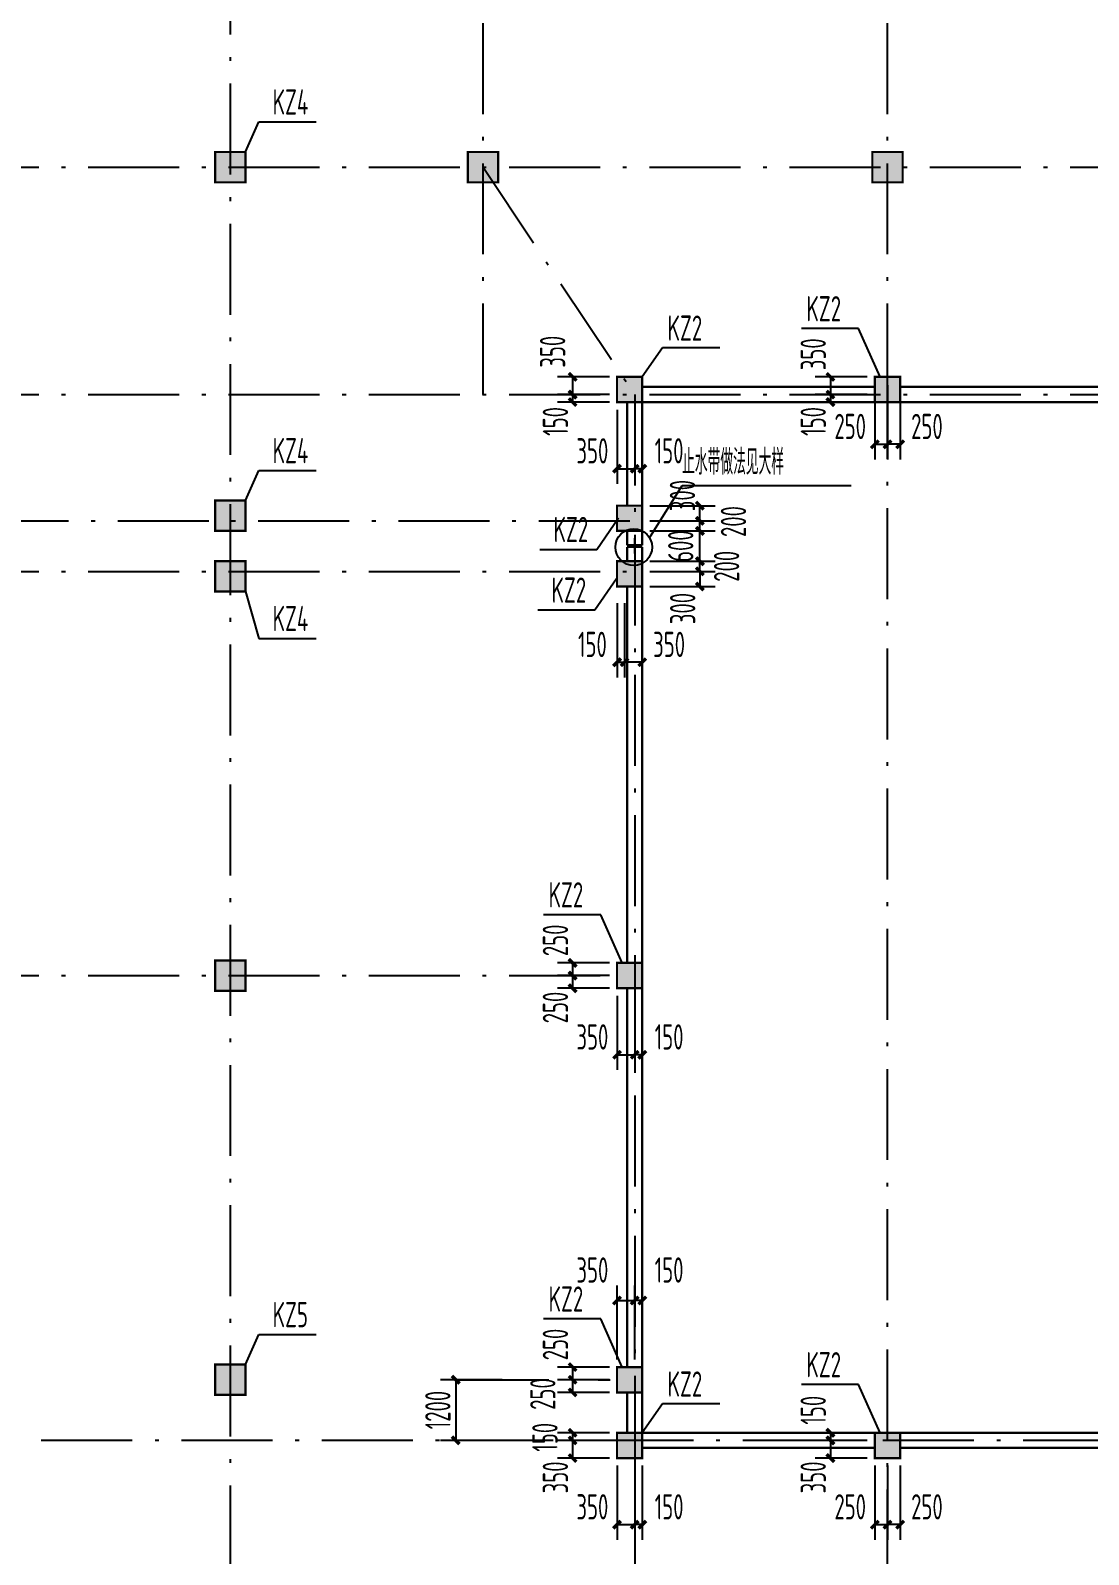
# Model space of a CAD drawing. Extents: x 2468086 to 6957054, y -3413633 to -667223.
# Drawn here: x 5024819 to 5045747, y -1154227 to -1124063 of the extents above; entities that cross this region are included whole.
import ezdxf

# ---------------------------------------------------------------- set-up
doc = ezdxf.new("R2010")
doc.units = 0
doc.header["$LTSCALE"] = 100
doc.header["$MEASUREMENT"] = 0
doc.linetypes.add('2', pattern=[18.5, 12, -3, 0.5, -3])
doc.layers.get('0').update_dxf_attribs({"linetype": 'CONTINUOUS'})
doc.layers.get('DEFPOINTS').update_dxf_attribs({"linetype": 'CONTINUOUS'})
for name, color, linetype in [('墙__实线', 3, 'CONTINUOUS'), ('柱', 2, 'CONTINUOUS'), ('柱填充', 43, 'CONTINUOUS'), ('柱编号', 211, 'CONTINUOUS'), ('轴线__尺寸数字', 7, 'CONTINUOUS'), ('轴线__点划线', 252, '2'), ('通风井定位', 145, 'CONTINUOUS')]:
    doc.layers.add(name, color=color, linetype=linetype)
doc.styles.add('GB', font='gbxwxt.shx', dxfattribs={"width": 0.7, "height": 500, "bigfont": 'gbhzfs.shx'})
doc.dimstyles.new('LYSDIM1', dxfattribs={"dimtxt": 375, "dimasz": 1.5, "dimexe": 300, "dimexo": 150, "dimgap": 90, "dimtad": 1, "dimdec": 0, "dimzin": 0, "dimdsep": 46, "dimtxsty": 'GB', "dimblk1": 'JT', "dimblk2": 'JT', "dimsah": 1, "dimcen": 0, "dimclrt": 7, "dimadec": 0, "dimazin": 0, "dimtfac": 1, "dimtdec": 0, "dimtix": 1, "dimtmove": 2, "dimatfit": 3, "dimldrblk": 'JT', "dimfxl": 1, "dimtolj": 1, "dimtzin": 0, "dimarcsym": 0})

# ---------------------------------------------------------------- blocks, each defined once
blk = doc.blocks.new('JT')
at = {"layer": '轴线__尺寸数字', "const_width": 45}
blk.add_lwpolyline([(-50, -50), (50, 50)], dxfattribs=at)
blk.add_lwpolyline([(-50, -50), (50, 50)], dxfattribs=at)
blk = doc.blocks.new('*D3557')
at = {"layer": 'DEFPOINTS', "color": 0, "transparency": 16777216}
for p in [(5040642, -1151968), (5041521, -1151818), (5041521, -1151968)]:
    blk.add_point(p, dxfattribs=at)
at = {"layer": '通风井定位', "color": 0, "lineweight": -2, "transparency": 16777216}
for p, q in [((5041371, -1151818), (5040342, -1151818)), ((5041371, -1151968), (5040342, -1151968)), ((5040642, -1151816), (5040642, -1151815)), ((5040642, -1151818), (5040642, -1151968)), ((5040642, -1151969), (5040642, -1151971))]:
    blk.add_line(p, q, dxfattribs=at)
at = {"layer": '通风井定位', "color": 0, "lineweight": -2, "transparency": 16777216, "xscale": 1.5, "yscale": 1.5, "zscale": 1.5}
for p, rotation in [((5040642, -1151818), 270), ((5040642, -1151968), 90)]:
    blk.add_blockref('JT', p, dxfattribs=dict(at, rotation=rotation))
at = {"layer": '通风井定位', "color": 7, "transparency": 16777216, "insert": (5040302, -1151371), "char_height": 500, "attachment_point": 5, "rotation": 90, "style": 'GB'}
blk.add_mtext('\\A1;150', dxfattribs=at)
blk = doc.blocks.new('*D3558')
at = {"layer": 'DEFPOINTS', "color": 0, "transparency": 16777216}
for p in [(5041521, -1151968), (5040642, -1152318), (5041521, -1152318)]:
    blk.add_point(p, dxfattribs=at)
at = {"layer": '通风井定位', "color": 0, "lineweight": -2, "transparency": 16777216}
for p, q in [((5041371, -1151968), (5040342, -1151968)), ((5040642, -1151969), (5040642, -1152316)), ((5041371, -1152318), (5040342, -1152318))]:
    blk.add_line(p, q, dxfattribs=at)
at = {"layer": '通风井定位', "color": 0, "lineweight": -2, "transparency": 16777216, "xscale": 1.5, "yscale": 1.5, "zscale": 1.5}
for p, rotation in [((5040642, -1151968), 90), ((5040642, -1152318), 270)]:
    blk.add_blockref('JT', p, dxfattribs=dict(at, rotation=rotation))
at = {"layer": '通风井定位', "color": 7, "transparency": 16777216, "insert": (5040302, -1152701), "char_height": 500, "attachment_point": 5, "rotation": 90, "style": 'GB'}
blk.add_mtext('\\A1;350', dxfattribs=at)
blk = doc.blocks.new('*D3559')
at = {"layer": 'DEFPOINTS', "color": 0, "transparency": 16777216}
for p in [(5041521, -1152318), (5041771, -1152318), (5041771, -1153636)]:
    blk.add_point(p, dxfattribs=at)
at = {"layer": '通风井定位', "color": 0, "lineweight": -2, "transparency": 16777216}
for p, q in [((5041521, -1152468), (5041521, -1153936)), ((5041771, -1152468), (5041771, -1153936)), ((5041522, -1153636), (5041769, -1153636))]:
    blk.add_line(p, q, dxfattribs=at)
at = {"layer": '通风井定位', "color": 0, "lineweight": -2, "transparency": 16777216, "xscale": 1.5, "yscale": 1.5, "zscale": 1.5, "rotation": 180}
blk.add_blockref('JT', (5041521, -1153636), dxfattribs=at)
at = {"layer": '通风井定位', "color": 0, "lineweight": -2, "transparency": 16777216, "xscale": 1.5, "yscale": 1.5, "zscale": 1.5}
blk.add_blockref('JT', (5041771, -1153636), dxfattribs=at)
at = {"layer": '通风井定位', "color": 7, "transparency": 16777216, "insert": (5041033, -1153283), "char_height": 500, "attachment_point": 5, "style": 'GB'}
blk.add_mtext('\\A1;250', dxfattribs=at)
blk = doc.blocks.new('*D3560')
at = {"layer": 'DEFPOINTS', "color": 0, "transparency": 16777216}
for p in [(5041771, -1152318), (5042021, -1152318), (5041771, -1153636)]:
    blk.add_point(p, dxfattribs=at)
at = {"layer": '通风井定位', "color": 0, "lineweight": -2, "transparency": 16777216}
for p, q in [((5041771, -1152468), (5041771, -1153936)), ((5042021, -1152468), (5042021, -1153936)), ((5042019, -1153636), (5041772, -1153636))]:
    blk.add_line(p, q, dxfattribs=at)
at = {"layer": '通风井定位', "color": 0, "lineweight": -2, "transparency": 16777216, "xscale": 1.5, "yscale": 1.5, "zscale": 1.5, "rotation": 180}
blk.add_blockref('JT', (5041771, -1153636), dxfattribs=at)
at = {"layer": '通风井定位', "color": 0, "lineweight": -2, "transparency": 16777216, "xscale": 1.5, "yscale": 1.5, "zscale": 1.5}
blk.add_blockref('JT', (5042021, -1153636), dxfattribs=at)
at = {"layer": '通风井定位', "color": 7, "transparency": 16777216, "insert": (5042551, -1153283), "char_height": 500, "attachment_point": 5, "style": 'GB'}
blk.add_mtext('\\A1;250', dxfattribs=at)
blk = doc.blocks.new('*D3561')
at = {"layer": 'DEFPOINTS', "color": 0, "transparency": 16777216}
for p in [(5035542, -1151968), (5036421, -1151818), (5036421, -1151968)]:
    blk.add_point(p, dxfattribs=at)
at = {"layer": '通风井定位', "color": 0, "lineweight": -2, "transparency": 16777216}
for p, q in [((5036271, -1151818), (5035242, -1151818)), ((5036271, -1151968), (5035242, -1151968)), ((5035542, -1151816), (5035542, -1151815)), ((5035542, -1151818), (5035542, -1151968)), ((5035542, -1151969), (5035542, -1151971))]:
    blk.add_line(p, q, dxfattribs=at)
at = {"layer": '通风井定位', "color": 0, "lineweight": -2, "transparency": 16777216, "xscale": 1.5, "yscale": 1.5, "zscale": 1.5}
for p, rotation in [((5035542, -1151818), 270), ((5035542, -1151968), 90)]:
    blk.add_blockref('JT', p, dxfattribs=dict(at, rotation=rotation))
at = {"layer": '通风井定位', "color": 7, "transparency": 16777216, "insert": (5034995, -1151907), "char_height": 500, "attachment_point": 5, "rotation": 90, "style": 'GB'}
blk.add_mtext('\\A1;150', dxfattribs=at)
blk = doc.blocks.new('*D3562')
at = {"layer": 'DEFPOINTS', "color": 0, "transparency": 16777216}
for p in [(5036421, -1151968), (5035542, -1152318), (5036421, -1152318)]:
    blk.add_point(p, dxfattribs=at)
at = {"layer": '通风井定位', "color": 0, "lineweight": -2, "transparency": 16777216}
for p, q in [((5036271, -1151968), (5035242, -1151968)), ((5035542, -1151969), (5035542, -1152316)), ((5036271, -1152318), (5035242, -1152318))]:
    blk.add_line(p, q, dxfattribs=at)
at = {"layer": '通风井定位', "color": 0, "lineweight": -2, "transparency": 16777216, "xscale": 1.5, "yscale": 1.5, "zscale": 1.5}
for p, rotation in [((5035542, -1151968), 90), ((5035542, -1152318), 270)]:
    blk.add_blockref('JT', p, dxfattribs=dict(at, rotation=rotation))
at = {"layer": '通风井定位', "color": 7, "transparency": 16777216, "insert": (5035202, -1152701), "char_height": 500, "attachment_point": 5, "rotation": 90, "style": 'GB'}
blk.add_mtext('\\A1;350', dxfattribs=at)
blk = doc.blocks.new('*D3563')
at = {"layer": 'DEFPOINTS', "color": 0, "transparency": 16777216}
for p in [(5036421, -1152318), (5036771, -1152318), (5036771, -1153636)]:
    blk.add_point(p, dxfattribs=at)
at = {"layer": '通风井定位', "color": 0, "lineweight": -2, "transparency": 16777216}
for p, q in [((5036421, -1152468), (5036421, -1153936)), ((5036771, -1152468), (5036771, -1153936)), ((5036422, -1153636), (5036769, -1153636))]:
    blk.add_line(p, q, dxfattribs=at)
at = {"layer": '通风井定位', "color": 0, "lineweight": -2, "transparency": 16777216, "xscale": 1.5, "yscale": 1.5, "zscale": 1.5, "rotation": 180}
blk.add_blockref('JT', (5036421, -1153636), dxfattribs=at)
at = {"layer": '通风井定位', "color": 0, "lineweight": -2, "transparency": 16777216, "xscale": 1.5, "yscale": 1.5, "zscale": 1.5}
blk.add_blockref('JT', (5036771, -1153636), dxfattribs=at)
at = {"layer": '通风井定位', "color": 7, "transparency": 16777216, "insert": (5035933, -1153283), "char_height": 500, "attachment_point": 5, "style": 'GB'}
blk.add_mtext('\\A1;350', dxfattribs=at)
blk = doc.blocks.new('*D3564')
at = {"layer": 'DEFPOINTS', "color": 0, "transparency": 16777216}
for p in [(5036771, -1152318), (5036921, -1152318), (5036771, -1153636)]:
    blk.add_point(p, dxfattribs=at)
at = {"layer": '通风井定位', "color": 0, "lineweight": -2, "transparency": 16777216}
for p, q in [((5036771, -1152468), (5036771, -1153936)), ((5036921, -1152468), (5036921, -1153936)), ((5036769, -1153636), (5036768, -1153636)), ((5036921, -1153636), (5036771, -1153636)), ((5036922, -1153636), (5036924, -1153636))]:
    blk.add_line(p, q, dxfattribs=at)
at = {"layer": '通风井定位', "color": 0, "lineweight": -2, "transparency": 16777216, "xscale": 1.5, "yscale": 1.5, "zscale": 1.5}
blk.add_blockref('JT', (5036771, -1153636), dxfattribs=at)
at = {"layer": '通风井定位', "color": 0, "lineweight": -2, "transparency": 16777216, "xscale": 1.5, "yscale": 1.5, "zscale": 1.5, "rotation": 180}
blk.add_blockref('JT', (5036921, -1153636), dxfattribs=at)
at = {"layer": '通风井定位', "color": 7, "transparency": 16777216, "insert": (5037451, -1153283), "char_height": 500, "attachment_point": 5, "style": 'GB'}
blk.add_mtext('\\A1;150', dxfattribs=at)
blk = doc.blocks.new('*D3565')
at = {"layer": 'DEFPOINTS', "color": 0, "transparency": 16777216}
for p in [(5035542, -1150768), (5036421, -1150518), (5036421, -1150768)]:
    blk.add_point(p, dxfattribs=at)
at = {"layer": '通风井定位', "color": 0, "lineweight": -2, "transparency": 16777216}
for p, q in [((5036271, -1150518), (5035242, -1150518)), ((5036271, -1150768), (5035242, -1150768)), ((5035542, -1150519), (5035542, -1150766))]:
    blk.add_line(p, q, dxfattribs=at)
at = {"layer": '通风井定位', "color": 0, "lineweight": -2, "transparency": 16777216, "xscale": 1.5, "yscale": 1.5, "zscale": 1.5}
for p, rotation in [((5035542, -1150518), 90), ((5035542, -1150768), 270)]:
    blk.add_blockref('JT', p, dxfattribs=dict(at, rotation=rotation))
at = {"layer": '通风井定位', "color": 7, "transparency": 16777216, "insert": (5035202, -1150071), "char_height": 500, "attachment_point": 5, "rotation": 90, "style": 'GB'}
blk.add_mtext('\\A1;250', dxfattribs=at)
blk = doc.blocks.new('*D3566')
at = {"layer": 'DEFPOINTS', "color": 0, "transparency": 16777216}
for p in [(5036421, -1150768), (5035542, -1151018), (5036421, -1151018)]:
    blk.add_point(p, dxfattribs=at)
at = {"layer": '通风井定位', "color": 0, "lineweight": -2, "transparency": 16777216}
for p, q in [((5036271, -1150768), (5035242, -1150768)), ((5035542, -1150769), (5035542, -1151016)), ((5036271, -1151018), (5035242, -1151018))]:
    blk.add_line(p, q, dxfattribs=at)
at = {"layer": '通风井定位', "color": 0, "lineweight": -2, "transparency": 16777216, "xscale": 1.5, "yscale": 1.5, "zscale": 1.5}
for p, rotation in [((5035542, -1150768), 90), ((5035542, -1151018), 270)]:
    blk.add_blockref('JT', p, dxfattribs=dict(at, rotation=rotation))
at = {"layer": '通风井定位', "color": 7, "transparency": 16777216, "insert": (5034953, -1151051), "char_height": 500, "attachment_point": 5, "rotation": 90, "style": 'GB'}
blk.add_mtext('\\A1;250', dxfattribs=at)
blk = doc.blocks.new('*D3567')
at = {"layer": 'DEFPOINTS', "color": 0, "transparency": 16777216}
for p in [(5036771, -1149200), (5036421, -1150518), (5036771, -1150518)]:
    blk.add_point(p, dxfattribs=at)
at = {"layer": '通风井定位', "color": 0, "lineweight": -2, "transparency": 16777216}
for p, q in [((5036421, -1150368), (5036421, -1148900)), ((5036771, -1150368), (5036771, -1148900)), ((5036422, -1149200), (5036769, -1149200))]:
    blk.add_line(p, q, dxfattribs=at)
at = {"layer": '通风井定位', "color": 0, "lineweight": -2, "transparency": 16777216, "xscale": 1.5, "yscale": 1.5, "zscale": 1.5, "rotation": 180}
blk.add_blockref('JT', (5036421, -1149200), dxfattribs=at)
at = {"layer": '通风井定位', "color": 0, "lineweight": -2, "transparency": 16777216, "xscale": 1.5, "yscale": 1.5, "zscale": 1.5}
blk.add_blockref('JT', (5036771, -1149200), dxfattribs=at)
at = {"layer": '通风井定位', "color": 7, "transparency": 16777216, "insert": (5035933, -1148596), "char_height": 500, "attachment_point": 5, "style": 'GB'}
blk.add_mtext('\\A1;350', dxfattribs=at)
blk = doc.blocks.new('*D3568')
at = {"layer": 'DEFPOINTS', "color": 0, "transparency": 16777216}
for p in [(5036771, -1149200), (5036771, -1150518), (5036921, -1150518)]:
    blk.add_point(p, dxfattribs=at)
at = {"layer": '通风井定位', "color": 0, "lineweight": -2, "transparency": 16777216}
for p, q in [((5036771, -1150368), (5036771, -1148900)), ((5036921, -1150368), (5036921, -1148900)), ((5036769, -1149200), (5036768, -1149200)), ((5036921, -1149200), (5036771, -1149200)), ((5036922, -1149200), (5036924, -1149200))]:
    blk.add_line(p, q, dxfattribs=at)
at = {"layer": '通风井定位', "color": 0, "lineweight": -2, "transparency": 16777216, "xscale": 1.5, "yscale": 1.5, "zscale": 1.5}
blk.add_blockref('JT', (5036771, -1149200), dxfattribs=at)
at = {"layer": '通风井定位', "color": 0, "lineweight": -2, "transparency": 16777216, "xscale": 1.5, "yscale": 1.5, "zscale": 1.5, "rotation": 180}
blk.add_blockref('JT', (5036921, -1149200), dxfattribs=at)
at = {"layer": '通风井定位', "color": 7, "transparency": 16777216, "insert": (5037451, -1148596), "char_height": 500, "attachment_point": 5, "style": 'GB'}
blk.add_mtext('\\A1;150', dxfattribs=at)
blk = doc.blocks.new('*D3569')
at = {"layer": 'DEFPOINTS', "color": 0, "transparency": 16777216}
for p in [(5034300, -1150768), (5033230, -1151968), (5034300, -1151968)]:
    blk.add_point(p, dxfattribs=at)
at = {"layer": '通风井定位', "color": 0, "lineweight": -2, "transparency": 16777216}
for p, q in [((5034150, -1150768), (5032930, -1150768)), ((5033230, -1150769), (5033230, -1151966)), ((5034150, -1151968), (5032930, -1151968))]:
    blk.add_line(p, q, dxfattribs=at)
at = {"layer": '通风井定位', "color": 0, "lineweight": -2, "transparency": 16777216, "xscale": 1.5, "yscale": 1.5, "zscale": 1.5}
for p, rotation in [((5033230, -1150768), 90), ((5033230, -1151968), 270)]:
    blk.add_blockref('JT', p, dxfattribs=dict(at, rotation=rotation))
at = {"layer": '通风井定位', "color": 7, "transparency": 16777216, "insert": (5032877, -1151368), "char_height": 500, "attachment_point": 5, "rotation": 90, "style": 'GB'}
blk.add_mtext('\\A1;1200', dxfattribs=at)
blk = doc.blocks.new('*D3570')
at = {"layer": 'DEFPOINTS', "color": 0, "transparency": 16777216}
for p in [(5036421, -1142518), (5035542, -1142768), (5036421, -1142768)]:
    blk.add_point(p, dxfattribs=at)
at = {"layer": '通风井定位', "color": 0, "lineweight": -2, "transparency": 16777216}
for p, q in [((5036271, -1142518), (5035242, -1142518)), ((5035542, -1142519), (5035542, -1142766)), ((5036271, -1142768), (5035242, -1142768))]:
    blk.add_line(p, q, dxfattribs=at)
at = {"layer": '通风井定位', "color": 0, "lineweight": -2, "transparency": 16777216, "xscale": 1.5, "yscale": 1.5, "zscale": 1.5}
for p, rotation in [((5035542, -1142518), 90), ((5035542, -1142768), 270)]:
    blk.add_blockref('JT', p, dxfattribs=dict(at, rotation=rotation))
at = {"layer": '通风井定位', "color": 7, "transparency": 16777216, "insert": (5035202, -1142071), "char_height": 500, "attachment_point": 5, "rotation": 90, "style": 'GB'}
blk.add_mtext('\\A1;250', dxfattribs=at)
blk = doc.blocks.new('*D3571')
at = {"layer": 'DEFPOINTS', "color": 0, "transparency": 16777216}
for p in [(5036421, -1142768), (5035542, -1143018), (5036421, -1143018)]:
    blk.add_point(p, dxfattribs=at)
at = {"layer": '通风井定位', "color": 0, "lineweight": -2, "transparency": 16777216}
for p, q in [((5036271, -1142768), (5035242, -1142768)), ((5035542, -1142769), (5035542, -1143016)), ((5036271, -1143018), (5035242, -1143018))]:
    blk.add_line(p, q, dxfattribs=at)
at = {"layer": '通风井定位', "color": 0, "lineweight": -2, "transparency": 16777216, "xscale": 1.5, "yscale": 1.5, "zscale": 1.5}
for p, rotation in [((5035542, -1142768), 90), ((5035542, -1143018), 270)]:
    blk.add_blockref('JT', p, dxfattribs=dict(at, rotation=rotation))
at = {"layer": '通风井定位', "color": 7, "transparency": 16777216, "insert": (5035202, -1143401), "char_height": 500, "attachment_point": 5, "rotation": 90, "style": 'GB'}
blk.add_mtext('\\A1;250', dxfattribs=at)
blk = doc.blocks.new('*D3572')
at = {"layer": 'DEFPOINTS', "color": 0, "transparency": 16777216}
for p in [(5036421, -1143018), (5036771, -1143018), (5036771, -1144336)]:
    blk.add_point(p, dxfattribs=at)
at = {"layer": '通风井定位', "color": 0, "lineweight": -2, "transparency": 16777216}
for p, q in [((5036421, -1143168), (5036421, -1144636)), ((5036771, -1143168), (5036771, -1144636)), ((5036422, -1144336), (5036769, -1144336))]:
    blk.add_line(p, q, dxfattribs=at)
at = {"layer": '通风井定位', "color": 0, "lineweight": -2, "transparency": 16777216, "xscale": 1.5, "yscale": 1.5, "zscale": 1.5, "rotation": 180}
blk.add_blockref('JT', (5036421, -1144336), dxfattribs=at)
at = {"layer": '通风井定位', "color": 0, "lineweight": -2, "transparency": 16777216, "xscale": 1.5, "yscale": 1.5, "zscale": 1.5}
blk.add_blockref('JT', (5036771, -1144336), dxfattribs=at)
at = {"layer": '通风井定位', "color": 7, "transparency": 16777216, "insert": (5035933, -1143983), "char_height": 500, "attachment_point": 5, "style": 'GB'}
blk.add_mtext('\\A1;350', dxfattribs=at)
blk = doc.blocks.new('*D3573')
at = {"layer": 'DEFPOINTS', "color": 0, "transparency": 16777216}
for p in [(5036771, -1143018), (5036921, -1143018), (5036771, -1144336)]:
    blk.add_point(p, dxfattribs=at)
at = {"layer": '通风井定位', "color": 0, "lineweight": -2, "transparency": 16777216}
for p, q in [((5036771, -1143168), (5036771, -1144636)), ((5036921, -1143168), (5036921, -1144636)), ((5036769, -1144336), (5036768, -1144336)), ((5036921, -1144336), (5036771, -1144336)), ((5036922, -1144336), (5036924, -1144336))]:
    blk.add_line(p, q, dxfattribs=at)
at = {"layer": '通风井定位', "color": 0, "lineweight": -2, "transparency": 16777216, "xscale": 1.5, "yscale": 1.5, "zscale": 1.5}
blk.add_blockref('JT', (5036771, -1144336), dxfattribs=at)
at = {"layer": '通风井定位', "color": 0, "lineweight": -2, "transparency": 16777216, "xscale": 1.5, "yscale": 1.5, "zscale": 1.5, "rotation": 180}
blk.add_blockref('JT', (5036921, -1144336), dxfattribs=at)
at = {"layer": '通风井定位', "color": 7, "transparency": 16777216, "insert": (5037451, -1143983), "char_height": 500, "attachment_point": 5, "style": 'GB'}
blk.add_mtext('\\A1;150', dxfattribs=at)
blk = doc.blocks.new('*D3574')
at = {"layer": 'DEFPOINTS', "color": 0, "transparency": 16777216}
for p in [(5036921, -1134568), (5036921, -1134768), (5038060, -1134568)]:
    blk.add_point(p, dxfattribs=at)
at = {"layer": '通风井定位', "color": 0, "lineweight": -2, "transparency": 16777216}
for p, q in [((5037071, -1134568), (5038360, -1134568)), ((5037071, -1134768), (5038360, -1134768)), ((5038060, -1134766), (5038060, -1134569))]:
    blk.add_line(p, q, dxfattribs=at)
at = {"layer": '通风井定位', "color": 0, "lineweight": -2, "transparency": 16777216, "xscale": 1.5, "yscale": 1.5, "zscale": 1.5}
for p, rotation in [((5038060, -1134568), 90), ((5038060, -1134768), 270)]:
    blk.add_blockref('JT', p, dxfattribs=dict(at, rotation=rotation))
at = {"layer": '通风井定位', "color": 7, "transparency": 16777216, "insert": (5038588, -1134668), "char_height": 500, "attachment_point": 5, "rotation": 90, "style": 'GB'}
blk.add_mtext('\\A1;200', dxfattribs=at)
blk = doc.blocks.new('*D3575')
at = {"layer": 'DEFPOINTS', "color": 0, "transparency": 16777216}
for p in [(5036921, -1133968), (5038060, -1133968), (5036921, -1134568)]:
    blk.add_point(p, dxfattribs=at)
at = {"layer": '通风井定位', "color": 0, "lineweight": -2, "transparency": 16777216}
for p, q in [((5037071, -1133968), (5038360, -1133968)), ((5038060, -1134566), (5038060, -1133969)), ((5037071, -1134568), (5038360, -1134568))]:
    blk.add_line(p, q, dxfattribs=at)
at = {"layer": '通风井定位', "color": 0, "lineweight": -2, "transparency": 16777216, "xscale": 1.5, "yscale": 1.5, "zscale": 1.5}
for p, rotation in [((5038060, -1133968), 90), ((5038060, -1134568), 270)]:
    blk.add_blockref('JT', p, dxfattribs=dict(at, rotation=rotation))
at = {"layer": '通风井定位', "color": 7, "transparency": 16777216, "insert": (5037681, -1134268), "char_height": 500, "attachment_point": 5, "rotation": 90, "style": 'GB'}
blk.add_mtext('\\A1;600', dxfattribs=at)
blk = doc.blocks.new('*D3576')
at = {"layer": 'DEFPOINTS', "color": 0, "transparency": 16777216}
for p in [(5036921, -1133768), (5038060, -1133768), (5036921, -1133968)]:
    blk.add_point(p, dxfattribs=at)
at = {"layer": '通风井定位', "color": 0, "lineweight": -2, "transparency": 16777216}
for p, q in [((5037071, -1133768), (5038360, -1133768)), ((5038060, -1133966), (5038060, -1133769)), ((5037071, -1133968), (5038360, -1133968))]:
    blk.add_line(p, q, dxfattribs=at)
at = {"layer": '通风井定位', "color": 0, "lineweight": -2, "transparency": 16777216, "xscale": 1.5, "yscale": 1.5, "zscale": 1.5}
for p, rotation in [((5038060, -1133768), 90), ((5038060, -1133968), 270)]:
    blk.add_blockref('JT', p, dxfattribs=dict(at, rotation=rotation))
at = {"layer": '通风井定位', "color": 7, "transparency": 16777216, "insert": (5038724, -1133782), "char_height": 500, "attachment_point": 5, "rotation": 90, "style": 'GB'}
blk.add_mtext('\\A1;200', dxfattribs=at)
blk = doc.blocks.new('*D3577')
at = {"layer": 'DEFPOINTS', "color": 0, "transparency": 16777216}
for p in [(5036921, -1134768), (5036921, -1135068), (5038060, -1135068)]:
    blk.add_point(p, dxfattribs=at)
at = {"layer": '通风井定位', "color": 0, "lineweight": -2, "transparency": 16777216}
for p, q in [((5037071, -1134768), (5038360, -1134768)), ((5038060, -1134769), (5038060, -1135066)), ((5037071, -1135068), (5038360, -1135068))]:
    blk.add_line(p, q, dxfattribs=at)
at = {"layer": '通风井定位', "color": 0, "lineweight": -2, "transparency": 16777216, "xscale": 1.5, "yscale": 1.5, "zscale": 1.5}
for p, rotation in [((5038060, -1134768), 90), ((5038060, -1135068), 270)]:
    blk.add_blockref('JT', p, dxfattribs=dict(at, rotation=rotation))
at = {"layer": '通风井定位', "color": 7, "transparency": 16777216, "insert": (5037720, -1135504), "char_height": 500, "attachment_point": 5, "rotation": 90, "style": 'GB'}
blk.add_mtext('\\A1;300', dxfattribs=at)
blk = doc.blocks.new('*D3578')
at = {"layer": 'DEFPOINTS', "color": 0, "transparency": 16777216}
for p in [(5036921, -1133468), (5038060, -1133468), (5036921, -1133768)]:
    blk.add_point(p, dxfattribs=at)
at = {"layer": '通风井定位', "color": 0, "lineweight": -2, "transparency": 16777216}
for p, q in [((5037071, -1133468), (5038360, -1133468)), ((5038060, -1133766), (5038060, -1133469)), ((5037071, -1133768), (5038360, -1133768))]:
    blk.add_line(p, q, dxfattribs=at)
at = {"layer": '通风井定位', "color": 0, "lineweight": -2, "transparency": 16777216, "xscale": 1.5, "yscale": 1.5, "zscale": 1.5}
for p, rotation in [((5038060, -1133468), 90), ((5038060, -1133768), 270)]:
    blk.add_blockref('JT', p, dxfattribs=dict(at, rotation=rotation))
at = {"layer": '通风井定位', "color": 7, "transparency": 16777216, "insert": (5037715, -1133268), "char_height": 500, "attachment_point": 5, "rotation": 90, "style": 'GB'}
blk.add_mtext('\\A1;300', dxfattribs=at)
blk = doc.blocks.new('*D3579')
at = {"layer": 'DEFPOINTS', "color": 0, "transparency": 16777216}
for p in [(5036421, -1135249), (5036571, -1135249), (5036571, -1136567)]:
    blk.add_point(p, dxfattribs=at)
at = {"layer": '通风井定位', "color": 0, "lineweight": -2, "transparency": 16777216}
for p, q in [((5036421, -1135399), (5036421, -1136867)), ((5036571, -1135399), (5036571, -1136867)), ((5036419, -1136567), (5036418, -1136567)), ((5036421, -1136567), (5036571, -1136567)), ((5036572, -1136567), (5036574, -1136567))]:
    blk.add_line(p, q, dxfattribs=at)
at = {"layer": '通风井定位', "color": 0, "lineweight": -2, "transparency": 16777216, "xscale": 1.5, "yscale": 1.5, "zscale": 1.5}
blk.add_blockref('JT', (5036421, -1136567), dxfattribs=at)
at = {"layer": '通风井定位', "color": 0, "lineweight": -2, "transparency": 16777216, "xscale": 1.5, "yscale": 1.5, "zscale": 1.5, "rotation": 180}
blk.add_blockref('JT', (5036571, -1136567), dxfattribs=at)
at = {"layer": '通风井定位', "color": 7, "transparency": 16777216, "insert": (5035933, -1136214), "char_height": 500, "attachment_point": 5, "style": 'GB'}
blk.add_mtext('\\A1;150', dxfattribs=at)
blk = doc.blocks.new('*D3580')
at = {"layer": 'DEFPOINTS', "color": 0, "transparency": 16777216}
for p in [(5036571, -1135249), (5036921, -1135249), (5036571, -1136567)]:
    blk.add_point(p, dxfattribs=at)
at = {"layer": '通风井定位', "color": 0, "lineweight": -2, "transparency": 16777216}
for p, q in [((5036571, -1135399), (5036571, -1136867)), ((5036921, -1135399), (5036921, -1136867)), ((5036919, -1136567), (5036572, -1136567))]:
    blk.add_line(p, q, dxfattribs=at)
at = {"layer": '通风井定位', "color": 0, "lineweight": -2, "transparency": 16777216, "xscale": 1.5, "yscale": 1.5, "zscale": 1.5, "rotation": 180}
blk.add_blockref('JT', (5036571, -1136567), dxfattribs=at)
at = {"layer": '通风井定位', "color": 0, "lineweight": -2, "transparency": 16777216, "xscale": 1.5, "yscale": 1.5, "zscale": 1.5}
blk.add_blockref('JT', (5036921, -1136567), dxfattribs=at)
at = {"layer": '通风井定位', "color": 7, "transparency": 16777216, "insert": (5037451, -1136214), "char_height": 500, "attachment_point": 5, "style": 'GB'}
blk.add_mtext('\\A1;350', dxfattribs=at)
blk = doc.blocks.new('*D3581')
at = {"layer": 'DEFPOINTS', "color": 0, "transparency": 16777216}
for p in [(5036421, -1130918), (5035542, -1131268), (5036421, -1131268)]:
    blk.add_point(p, dxfattribs=at)
at = {"layer": '通风井定位', "color": 0, "lineweight": -2, "transparency": 16777216}
for p, q in [((5036271, -1130918), (5035242, -1130918)), ((5035542, -1130919), (5035542, -1131266)), ((5036271, -1131268), (5035242, -1131268))]:
    blk.add_line(p, q, dxfattribs=at)
at = {"layer": '通风井定位', "color": 0, "lineweight": -2, "transparency": 16777216, "xscale": 1.5, "yscale": 1.5, "zscale": 1.5}
for p, rotation in [((5035542, -1130918), 90), ((5035542, -1131268), 270)]:
    blk.add_blockref('JT', p, dxfattribs=dict(at, rotation=rotation))
at = {"layer": '通风井定位', "color": 7, "transparency": 16777216, "insert": (5035147, -1130421), "char_height": 500, "attachment_point": 5, "rotation": 90, "style": 'GB'}
blk.add_mtext('\\A1;350', dxfattribs=at)
blk = doc.blocks.new('*D3582')
at = {"layer": 'DEFPOINTS', "color": 0, "transparency": 16777216}
for p in [(5035542, -1131418), (5036421, -1131268), (5036421, -1131418)]:
    blk.add_point(p, dxfattribs=at)
at = {"layer": '通风井定位', "color": 0, "lineweight": -2, "transparency": 16777216}
for p, q in [((5036271, -1131268), (5035242, -1131268)), ((5036271, -1131418), (5035242, -1131418)), ((5035542, -1131266), (5035542, -1131265)), ((5035542, -1131268), (5035542, -1131418)), ((5035542, -1131419), (5035542, -1131421))]:
    blk.add_line(p, q, dxfattribs=at)
at = {"layer": '通风井定位', "color": 0, "lineweight": -2, "transparency": 16777216, "xscale": 1.5, "yscale": 1.5, "zscale": 1.5}
for p, rotation in [((5035542, -1131268), 270), ((5035542, -1131418), 90)]:
    blk.add_blockref('JT', p, dxfattribs=dict(at, rotation=rotation))
at = {"layer": '通风井定位', "color": 7, "transparency": 16777216, "insert": (5035202, -1131801), "char_height": 500, "attachment_point": 5, "rotation": 90, "style": 'GB'}
blk.add_mtext('\\A1;150', dxfattribs=at)
blk = doc.blocks.new('*D3583')
at = {"layer": 'DEFPOINTS', "color": 0, "transparency": 16777216}
for p in [(5036421, -1131418), (5036771, -1131418), (5036771, -1132736)]:
    blk.add_point(p, dxfattribs=at)
at = {"layer": '通风井定位', "color": 0, "lineweight": -2, "transparency": 16777216}
for p, q in [((5036421, -1131568), (5036421, -1133036)), ((5036771, -1131568), (5036771, -1133036)), ((5036422, -1132736), (5036769, -1132736))]:
    blk.add_line(p, q, dxfattribs=at)
at = {"layer": '通风井定位', "color": 0, "lineweight": -2, "transparency": 16777216, "xscale": 1.5, "yscale": 1.5, "zscale": 1.5, "rotation": 180}
blk.add_blockref('JT', (5036421, -1132736), dxfattribs=at)
at = {"layer": '通风井定位', "color": 0, "lineweight": -2, "transparency": 16777216, "xscale": 1.5, "yscale": 1.5, "zscale": 1.5}
blk.add_blockref('JT', (5036771, -1132736), dxfattribs=at)
at = {"layer": '通风井定位', "color": 7, "transparency": 16777216, "insert": (5035933, -1132383), "char_height": 500, "attachment_point": 5, "style": 'GB'}
blk.add_mtext('\\A1;350', dxfattribs=at)
blk = doc.blocks.new('*D3584')
at = {"layer": 'DEFPOINTS', "color": 0, "transparency": 16777216}
for p in [(5036771, -1131418), (5036921, -1131418), (5036771, -1132736)]:
    blk.add_point(p, dxfattribs=at)
at = {"layer": '通风井定位', "color": 0, "lineweight": -2, "transparency": 16777216}
for p, q in [((5036771, -1131568), (5036771, -1133036)), ((5036921, -1131568), (5036921, -1133036)), ((5036769, -1132736), (5036768, -1132736)), ((5036921, -1132736), (5036771, -1132736)), ((5036922, -1132736), (5036924, -1132736))]:
    blk.add_line(p, q, dxfattribs=at)
at = {"layer": '通风井定位', "color": 0, "lineweight": -2, "transparency": 16777216, "xscale": 1.5, "yscale": 1.5, "zscale": 1.5}
blk.add_blockref('JT', (5036771, -1132736), dxfattribs=at)
at = {"layer": '通风井定位', "color": 0, "lineweight": -2, "transparency": 16777216, "xscale": 1.5, "yscale": 1.5, "zscale": 1.5, "rotation": 180}
blk.add_blockref('JT', (5036921, -1132736), dxfattribs=at)
at = {"layer": '通风井定位', "color": 7, "transparency": 16777216, "insert": (5037451, -1132383), "char_height": 500, "attachment_point": 5, "style": 'GB'}
blk.add_mtext('\\A1;150', dxfattribs=at)
blk = doc.blocks.new('*D3605')
at = {"layer": 'DEFPOINTS', "color": 0, "transparency": 16777216}
for p in [(5041521, -1130918), (5040642, -1131268), (5041521, -1131268)]:
    blk.add_point(p, dxfattribs=at)
at = {"layer": '通风井定位', "color": 0, "lineweight": -2, "transparency": 16777216}
for p, q in [((5041371, -1130918), (5040342, -1130918)), ((5040642, -1130919), (5040642, -1131266)), ((5041371, -1131268), (5040342, -1131268))]:
    blk.add_line(p, q, dxfattribs=at)
at = {"layer": '通风井定位', "color": 0, "lineweight": -2, "transparency": 16777216, "xscale": 1.5, "yscale": 1.5, "zscale": 1.5}
for p, rotation in [((5040642, -1130918), 90), ((5040642, -1131268), 270)]:
    blk.add_blockref('JT', p, dxfattribs=dict(at, rotation=rotation))
at = {"layer": '通风井定位', "color": 7, "transparency": 16777216, "insert": (5040302, -1130471), "char_height": 500, "attachment_point": 5, "rotation": 90, "style": 'GB'}
blk.add_mtext('\\A1;350', dxfattribs=at)
blk = doc.blocks.new('*D3606')
at = {"layer": 'DEFPOINTS', "color": 0, "transparency": 16777216}
for p in [(5040642, -1131418), (5041521, -1131268), (5041521, -1131418)]:
    blk.add_point(p, dxfattribs=at)
at = {"layer": '通风井定位', "color": 0, "lineweight": -2, "transparency": 16777216}
for p, q in [((5041371, -1131268), (5040342, -1131268)), ((5041371, -1131418), (5040342, -1131418)), ((5040642, -1131266), (5040642, -1131265)), ((5040642, -1131268), (5040642, -1131418)), ((5040642, -1131419), (5040642, -1131421))]:
    blk.add_line(p, q, dxfattribs=at)
at = {"layer": '通风井定位', "color": 0, "lineweight": -2, "transparency": 16777216, "xscale": 1.5, "yscale": 1.5, "zscale": 1.5}
for p, rotation in [((5040642, -1131268), 270), ((5040642, -1131418), 90)]:
    blk.add_blockref('JT', p, dxfattribs=dict(at, rotation=rotation))
at = {"layer": '通风井定位', "color": 7, "transparency": 16777216, "insert": (5040302, -1131801), "char_height": 500, "attachment_point": 5, "rotation": 90, "style": 'GB'}
blk.add_mtext('\\A1;150', dxfattribs=at)
blk = doc.blocks.new('*D3607')
at = {"layer": 'DEFPOINTS', "color": 0, "transparency": 16777216}
for p in [(5041521, -1130935), (5041771, -1130935), (5041771, -1132253)]:
    blk.add_point(p, dxfattribs=at)
at = {"layer": '通风井定位', "color": 0, "lineweight": -2, "transparency": 16777216}
for p, q in [((5041521, -1131085), (5041521, -1132553)), ((5041771, -1131085), (5041771, -1132553)), ((5041522, -1132253), (5041769, -1132253))]:
    blk.add_line(p, q, dxfattribs=at)
at = {"layer": '通风井定位', "color": 0, "lineweight": -2, "transparency": 16777216, "xscale": 1.5, "yscale": 1.5, "zscale": 1.5, "rotation": 180}
blk.add_blockref('JT', (5041521, -1132253), dxfattribs=at)
at = {"layer": '通风井定位', "color": 0, "lineweight": -2, "transparency": 16777216, "xscale": 1.5, "yscale": 1.5, "zscale": 1.5}
blk.add_blockref('JT', (5041771, -1132253), dxfattribs=at)
at = {"layer": '通风井定位', "color": 7, "transparency": 16777216, "insert": (5041033, -1131900), "char_height": 500, "attachment_point": 5, "style": 'GB'}
blk.add_mtext('\\A1;250', dxfattribs=at)
blk = doc.blocks.new('*D3608')
at = {"layer": 'DEFPOINTS', "color": 0, "transparency": 16777216}
for p in [(5041771, -1130935), (5042021, -1130935), (5041771, -1132253)]:
    blk.add_point(p, dxfattribs=at)
at = {"layer": '通风井定位', "color": 0, "lineweight": -2, "transparency": 16777216}
for p, q in [((5041771, -1131085), (5041771, -1132553)), ((5042021, -1131085), (5042021, -1132553)), ((5042019, -1132253), (5041772, -1132253))]:
    blk.add_line(p, q, dxfattribs=at)
at = {"layer": '通风井定位', "color": 0, "lineweight": -2, "transparency": 16777216, "xscale": 1.5, "yscale": 1.5, "zscale": 1.5, "rotation": 180}
blk.add_blockref('JT', (5041771, -1132253), dxfattribs=at)
at = {"layer": '通风井定位', "color": 0, "lineweight": -2, "transparency": 16777216, "xscale": 1.5, "yscale": 1.5, "zscale": 1.5}
blk.add_blockref('JT', (5042021, -1132253), dxfattribs=at)
at = {"layer": '通风井定位', "color": 7, "transparency": 16777216, "insert": (5042551, -1131900), "char_height": 500, "attachment_point": 5, "style": 'GB'}
blk.add_mtext('\\A1;250', dxfattribs=at)

msp = doc.modelspace()

# ---------------------------------------------------------------- hatches: boundary and pattern name
at = {"layer": '柱填充'}
for points in [[(5028470.8, -1126467.8), (5028470.8, -1127067.8), (5029070.8, -1127067.8), (5029070.8, -1126467.8)], [(5033470.8, -1126467.8), (5033470.8, -1127067.8), (5034070.8, -1127067.8), (5034070.8, -1126467.8)], [(5041470.8, -1126467.8), (5041470.8, -1127067.8), (5042070.8, -1127067.8), (5042070.8, -1126467.8)], [(5036420.8, -1130917.8), (5036420.8, -1131417.8), (5036920.8, -1131417.8), (5036920.8, -1130917.8)], [(5041520.8, -1130917.8), (5041520.8, -1131417.8), (5042020.8, -1131417.8), (5042020.8, -1130917.8)], [(5028470.8, -1133367.8), (5028470.8, -1133967.8), (5029070.8, -1133967.8), (5029070.8, -1133367.8)], [(5036420.8, -1133467.8), (5036420.8, -1133967.8), (5036920.8, -1133967.8), (5036920.8, -1133467.8)], [(5028470.8, -1134567.8), (5028470.8, -1135167.8), (5029070.8, -1135167.8), (5029070.8, -1134567.8)], [(5036420.8, -1134567.8), (5036420.8, -1135067.8), (5036920.8, -1135067.8), (5036920.8, -1134567.8)], [(5028470.8, -1142467.8), (5028470.8, -1143067.8), (5029070.8, -1143067.8), (5029070.8, -1142467.8)], [(5036420.8, -1142517.8), (5036420.8, -1143017.8), (5036920.8, -1143017.8), (5036920.8, -1142517.8)], [(5028470.8, -1150467.8), (5028470.8, -1151067.8), (5029070.8, -1151067.8), (5029070.8, -1150467.8)], [(5036420.8, -1150517.8), (5036420.8, -1151017.8), (5036920.8, -1151017.8), (5036920.8, -1150517.8)], [(5036420.8, -1151817.9), (5036420.8, -1152317.9), (5036920.8, -1152317.9), (5036920.8, -1151817.9)], [(5041520.8, -1151817.9), (5041520.8, -1152317.9), (5042020.8, -1152317.9), (5042020.8, -1151817.9)]]:
    msp.add_hatch(color=256, dxfattribs=at).paths.add_polyline_path(points)

# ---------------------------------------------------------------- linework, layer by layer
at = {"layer": '墙__实线', "color": 94}
for p, q in [((5036920.8, -1134252.8), (5036620.8, -1134252.8)), ((5036620.8, -1134282.8), (5036920.8, -1134282.8))]:
    msp.add_line(p, q, dxfattribs=at)
at = {"layer": '墙__实线', "color": 94, "const_width": 45}
for points in [[(5036920.8, -1131117.8), (5041520.8, -1131117.8)], [(5042020.8, -1131117.8), (5049520.8, -1131117.8)], [(5036620.8, -1133467.8), (5036620.8, -1131417.8)], [(5036920.8, -1131417.8), (5041520.8, -1131417.8)], [(5036920.8, -1133467.8), (5036920.8, -1131417.8)], [(5042020.8, -1131417.8), (5048435, -1131417.8)], [(5036620.8, -1134252.8), (5036620.8, -1133967.8)], [(5036920.8, -1134252.8), (5036920.8, -1133967.8)], [(5036620.8, -1134567.8), (5036620.8, -1134282.8)], [(5036920.8, -1134567.8), (5036920.8, -1134282.8)], [(5036620.8, -1142517.8), (5036620.8, -1135067.8)], [(5036920.8, -1142517.8), (5036920.8, -1135067.8)], [(5036620.8, -1150517.8), (5036620.8, -1143017.8)], [(5036920.8, -1150517.8), (5036920.8, -1143017.8)], [(5036620.8, -1151817.9), (5036620.8, -1151017.8)], [(5036920.8, -1151817.9), (5036920.8, -1151017.8)], [(5036920.8, -1151817.9), (5041520.8, -1151817.9)], [(5042020.8, -1151817.9), (5049520.8, -1151817.9)], [(5036920.8, -1152117.9), (5041520.8, -1152117.9)], [(5042020.8, -1152117.9), (5049770.8, -1152117.9)]]:
    msp.add_lwpolyline(points, dxfattribs=at)
at = {"layer": '柱', "const_width": 45}
for points in [[(5028470.8, -1126467.8), (5028470.8, -1127067.8), (5029070.8, -1127067.8), (5029070.8, -1126467.8), (5028470.8, -1126467.8)], [(5033470.8, -1126467.8), (5033470.8, -1127067.8), (5034070.8, -1127067.8), (5034070.8, -1126467.8), (5033470.8, -1126467.8)], [(5041470.8, -1126467.8), (5041470.8, -1127067.8), (5042070.8, -1127067.8), (5042070.8, -1126467.8), (5041470.8, -1126467.8)], [(5036420.8, -1130917.8), (5036420.8, -1131417.8), (5036920.8, -1131417.8), (5036920.8, -1130917.8), (5036420.8, -1130917.8)], [(5041520.8, -1130917.8), (5041520.8, -1131417.8), (5042020.8, -1131417.8), (5042020.8, -1130917.8), (5041520.8, -1130917.8)], [(5028470.8, -1133367.8), (5028470.8, -1133967.8), (5029070.8, -1133967.8), (5029070.8, -1133367.8), (5028470.8, -1133367.8)], [(5036420.8, -1133467.8), (5036420.8, -1133967.8), (5036920.8, -1133967.8), (5036920.8, -1133467.8), (5036420.8, -1133467.8)], [(5028470.8, -1134567.8), (5028470.8, -1135167.8), (5029070.8, -1135167.8), (5029070.8, -1134567.8), (5028470.8, -1134567.8)], [(5036420.8, -1134567.8), (5036420.8, -1135067.8), (5036920.8, -1135067.8), (5036920.8, -1134567.8), (5036420.8, -1134567.8)], [(5028470.8, -1142467.8), (5028470.8, -1143067.8), (5029070.8, -1143067.8), (5029070.8, -1142467.8), (5028470.8, -1142467.8)], [(5036420.8, -1142517.8), (5036420.8, -1143017.8), (5036920.8, -1143017.8), (5036920.8, -1142517.8), (5036420.8, -1142517.8)], [(5028470.8, -1150467.8), (5028470.8, -1151067.8), (5029070.8, -1151067.8), (5029070.8, -1150467.8), (5028470.8, -1150467.8)], [(5036420.8, -1150517.8), (5036420.8, -1151017.8), (5036920.8, -1151017.8), (5036920.8, -1150517.8), (5036420.8, -1150517.8)], [(5036420.8, -1151817.9), (5036420.8, -1152317.9), (5036920.8, -1152317.9), (5036920.8, -1151817.9), (5036420.8, -1151817.9)], [(5041520.8, -1151817.9), (5041520.8, -1152317.9), (5042020.8, -1152317.9), (5042020.8, -1151817.9), (5041520.8, -1151817.9)]]:
    msp.add_lwpolyline(points, dxfattribs=at)
at = {"layer": '柱填充'}
for p, q in [((5037062.5, -1134101.2, 0), (5037711, -1133066)), ((5037711, -1133066), (5041050.7, -1133066))]:
    msp.add_line(p, q, dxfattribs=at)
at = {"layer": '柱填充', "const_width": 45, "elevation": 0}
msp.add_lwpolyline([(5036770.8, -1134108.7), (5036770.8, -1134420.1)], dxfattribs=at)
at = {"layer": '柱填充'}
msp.add_circle((5036751.4, -1134288.2, 0), 362.9, dxfattribs=at)
at = {"layer": '柱编号'}
for p, q in [((5029070.8, -1126467.8), (5029334.9, -1125871.6)), ((5029334.9, -1125871.6), (5030467.1, -1125871.6)), ((5041200.7, -1129963.5), (5040068.5, -1129963.5)), ((5041623.4, -1130917.8), (5041200.7, -1129963.5)), ((5037322.1, -1130346.5), (5036920.8, -1130917.8)), ((5038454.2, -1130346.5), (5037322.1, -1130346.5)), ((5029070.8, -1133367.8), (5029334.9, -1132771.6)), ((5029334.9, -1132771.6), (5030467.1, -1132771.6)), ((5036023.8, -1134332.4), (5036451.1, -1133708.6)), ((5034891.6, -1134332.4), (5036023.8, -1134332.4)), ((5035984.1, -1135532.8), (5036411.4, -1134909)), ((5029070.8, -1135167.8), (5029334.9, -1136094.3)), ((5034851.9, -1135532.8), (5035984.1, -1135532.8)), ((5029334.9, -1136094.3), (5030467.1, -1136094.3)), ((5036100.7, -1141563.5), (5034968.5, -1141563.5)), ((5036523.4, -1142517.8), (5036100.7, -1141563.5)), ((5036100.7, -1149563.5), (5034968.5, -1149563.5)), ((5036523.4, -1150517.8), (5036100.7, -1149563.5)), ((5029070.8, -1150467.8), (5029334.9, -1149871.6)), ((5029334.9, -1149871.6), (5030467.1, -1149871.6)), ((5041200.7, -1150863.6), (5040068.5, -1150863.6)), ((5041623.4, -1151817.9), (5041200.7, -1150863.6)), ((5037322.1, -1151246.6), (5036920.8, -1151817.9)), ((5038454.2, -1151246.6), (5037322.1, -1151246.6))]:
    msp.add_line(p, q, dxfattribs=at)
at = {"layer": '轴线__点划线', "ltscale": 1.5}
for p, q in [((5028770.8, -1100139.4), (5028770.8, -1156267.8)), ((5033770.8, -1131267.8), (5033770.8, -1100139.4)), ((5041770.8, -1131267.8), (5041770.8, -1100139.4)), ((4923285.1, -1126767.8), (5210016.5, -1126767.8)), ((5033770.8, -1126767.8), (5036770.8, -1131267.8)), ((4923285.1, -1131267.8), (5097770.8, -1131267.8)), ((5036770.8, -1131267.8), (5036770.8, -1156267.8)), ((5041770.8, -1179717.9), (5041770.8, -1131267.8)), ((5012672.2, -1133767.8), (5036685, -1133767.8)), ((4923285.1, -1134767.8), (5036685, -1134767.8)), ((4923285.1, -1142767.8), (5036285, -1142767.8)), ((5033270.8, -1150767.8), (5036285, -1150767.8)), ((5098982, -1151967.9), (4921350.9, -1151967.9))]:
    msp.add_line(p, q, dxfattribs=at)

# ---------------------------------------------------------------- texts
at = {"style": 'GB', "width": 0.7}
msp.add_text('止水带做法见大样', height=500, dxfattribs=at).set_placement((5037709, -1132854.5))
at = {"layer": '柱编号', "style": 'GB', "width": 0.7}
for s, p in [('KZ4', (5029608.1, -1125728.3)), ('KZ2', (5040166.7, -1129820.2)), ('KZ2', (5037420.2, -1130203.1)), ('KZ4', (5029608.1, -1132628.3)), ('KZ2', (5035164.8, -1134189)), ('KZ2', (5035125.1, -1135389.5)), ('KZ4', (5029608.1, -1135951)), ('KZ2', (5035066.7, -1141420.2)), ('KZ2', (5035066.7, -1149420.2)), ('KZ5', (5029608.1, -1149728.3)), ('KZ2', (5040166.7, -1150720.3)), ('KZ2', (5037420.2, -1151103.2))]:
    msp.add_text(s, height=500, dxfattribs=at).set_placement(p)

# ---------------------------------------------------------------- dimensions: what is measured, and where the dimension line sits
at = {"layer": '通风井定位'}
for base, p1, p2, picture, middle in [((5035541.7, -1131267.8), (5036420.8, -1130917.8), (5036420.8, -1131267.8), '*D3581', (5035147, -1130421)), ((5040641.7, -1131267.8), (5041520.8, -1130917.8), (5041520.8, -1131267.8), '*D3605', (5040301.6, -1130470.6)), ((5035541.7, -1131417.8), (5036420.8, -1131267.8), (5036420.8, -1131417.8), '*D3582', (5035201.6, -1131801.3)), ((5040641.7, -1131417.8), (5041520.8, -1131267.8), (5041520.8, -1131417.8), '*D3606', (5040301.6, -1131801.3)), ((5038059.6, -1133467.8), (5036920.8, -1133767.8), (5036920.8, -1133467.8), '*D3578', (5037715.2, -1133267.8)), ((5038059.6, -1133767.8), (5036920.8, -1133967.8), (5036920.8, -1133767.8), '*D3576', (5038724.3, -1133781.7)), ((5038059.6, -1133967.8), (5036920.8, -1134567.8), (5036920.8, -1133967.8), '*D3575', (5037681.4, -1134267.8)), ((5038059.6, -1134567.8), (5036920.8, -1134767.8), (5036920.8, -1134567.8), '*D3574', (5038588.2, -1134667.8)), ((5038059.6, -1135067.8), (5036920.8, -1134767.8), (5036920.8, -1135067.8), '*D3577', (5037719.5, -1135504)), ((5035541.7, -1142767.8), (5036420.8, -1142517.8), (5036420.8, -1142767.8), '*D3570', (5035201.6, -1142070.6)), ((5035541.7, -1143017.8), (5036420.8, -1142767.8), (5036420.8, -1143017.8), '*D3571', (5035201.6, -1143401.3)), ((5035541.7, -1150767.8), (5036420.8, -1150517.8), (5036420.8, -1150767.8), '*D3565', (5035201.6, -1150070.6)), ((5035541.7, -1151017.8), (5036420.8, -1150767.8), (5036420.8, -1151017.8), '*D3566', (5034952.8, -1151050.7)), ((5040641.7, -1151967.9), (5041520.8, -1151817.9), (5041520.8, -1151967.9), '*D3557', (5040301.6, -1151370.7)), ((5035541.7, -1151967.9), (5036420.8, -1151817.9), (5036420.8, -1151967.9), '*D3561', (5034994.6, -1151906.6)), ((5035541.7, -1152317.9), (5036420.8, -1151967.9), (5036420.8, -1152317.9), '*D3562', (5035201.6, -1152701.4)), ((5040641.7, -1152317.9), (5041520.8, -1151967.9), (5041520.8, -1152317.9), '*D3558', (5040301.6, -1152701.4))]:
    dim = msp.add_linear_dim(base=base, p1=p1, p2=p2, angle=90, dimstyle='LYSDIM1', override={"dimtxt": 500}, dxfattribs=at)
    dim.commit()
    dim.dimension.update_dxf_attribs({"geometry": picture, "text_midpoint": middle, "dimtype": 128})
for base, p1, p2, picture, middle in [((5041770.8, -1132253), (5041520.8, -1130935), (5041770.8, -1130935), '*D3607', (5041033.2, -1131899.8)), ((5041770.8, -1132253), (5042020.8, -1130935), (5041770.8, -1130935), '*D3608', (5042551.2, -1131899.8)), ((5036770.8, -1132735.8), (5036420.8, -1131417.8), (5036770.8, -1131417.8), '*D3583', (5035933.2, -1132382.6)), ((5036770.8, -1132735.8), (5036920.8, -1131417.8), (5036770.8, -1131417.8), '*D3584', (5037451.2, -1132382.6)), ((5036570.8, -1136566.9), (5036420.8, -1135248.9), (5036570.8, -1135248.9), '*D3579', (5035933.2, -1136213.7)), ((5036570.8, -1136566.9), (5036920.8, -1135248.9), (5036570.8, -1135248.9), '*D3580', (5037451.2, -1136213.7)), ((5036770.8, -1144335.8), (5036420.8, -1143017.8), (5036770.8, -1143017.8), '*D3572', (5035933.2, -1143982.6)), ((5036770.8, -1144335.8), (5036920.8, -1143017.8), (5036770.8, -1143017.8), '*D3573', (5037451.2, -1143982.6)), ((5036770.8, -1149199.8), (5036420.8, -1150517.8), (5036770.8, -1150517.8), '*D3567', (5035933.2, -1148596.1)), ((5036770.8, -1149199.8), (5036920.8, -1150517.8), (5036770.8, -1150517.8), '*D3568', (5037451.2, -1148596.1)), ((5036770.8, -1153635.9), (5036420.8, -1152317.9), (5036770.8, -1152317.9), '*D3563', (5035933.2, -1153282.7)), ((5036770.8, -1153635.9), (5036920.8, -1152317.9), (5036770.8, -1152317.9), '*D3564', (5037451.2, -1153282.7)), ((5041770.8, -1153635.9), (5041520.8, -1152317.9), (5041770.8, -1152317.9), '*D3559', (5041033.2, -1153282.7)), ((5041770.8, -1153635.9), (5042020.8, -1152317.9), (5041770.8, -1152317.9), '*D3560', (5042551.2, -1153282.7))]:
    dim = msp.add_linear_dim(base=base, p1=p1, p2=p2, dimstyle='LYSDIM1', override={"dimtxt": 500}, dxfattribs=at)
    dim.commit()
    dim.dimension.update_dxf_attribs({"geometry": picture, "text_midpoint": middle, "dimtype": 128})
dim = msp.add_linear_dim(base=(5033230.2, -1151967.9), p1=(5034300.5, -1150767.8), p2=(5034300.5, -1151967.9), angle=90, dimstyle='LYSDIM1', override={"dimtxt": 500}, dxfattribs=at)
dim.commit()
dim.dimension.update_dxf_attribs({"geometry": '*D3569', "text_midpoint": (5032877, -1151367.9)})

doc.saveas('drawing.dxf')
